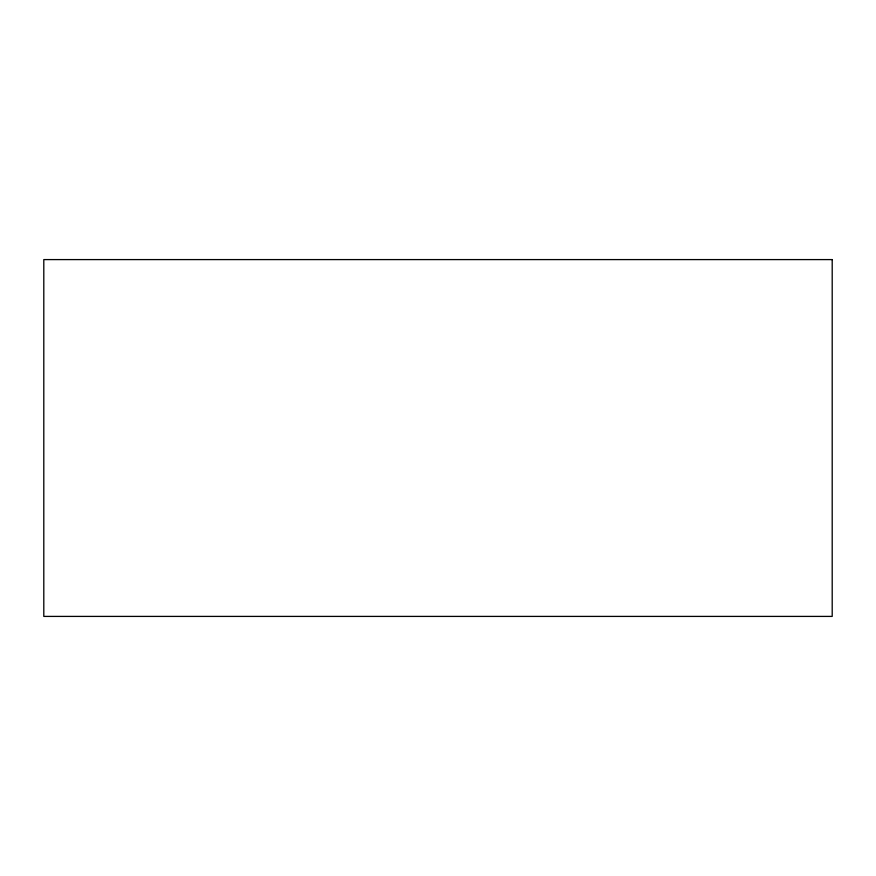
<?xml version="1.0" encoding="UTF-8"?>
<svg xmlns="http://www.w3.org/2000/svg" width="876" height="876" viewBox="0 0 876 876"><rect width="100%" height="100%" fill="white"/><g stroke="black" fill="none" stroke-linecap="round" stroke-linejoin="round"><path stroke-width="1.31" d="M832.2 259.592L43.8 259.592L43.8 616.408L832.2 616.408L832.2 259.592"/></g></svg>
